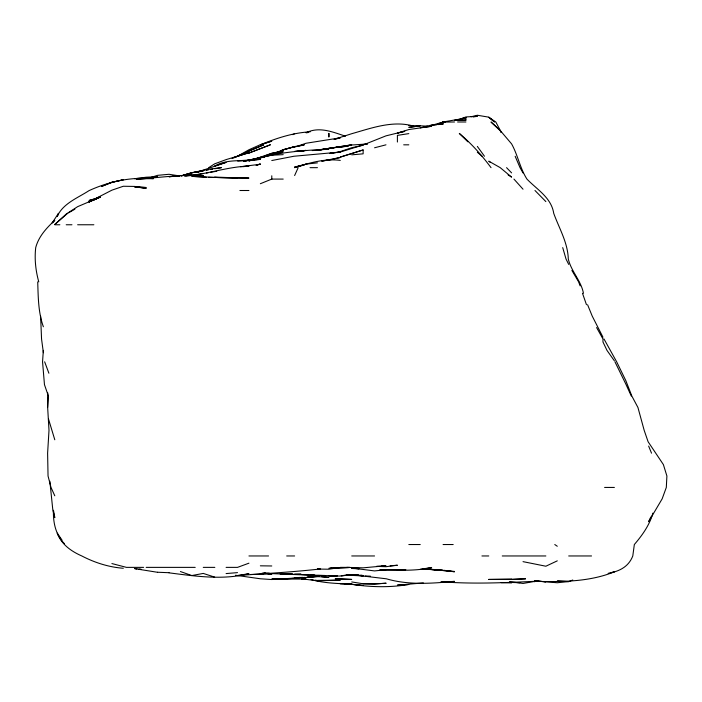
<?xml version="1.0" encoding="UTF-8"?>
<svg xmlns="http://www.w3.org/2000/svg" width="702" height="702" viewBox="0 0 702 702"><rect width="100%" height="100%" fill="white"/><g stroke="black" fill="none" stroke-linecap="round" stroke-linejoin="round"><path stroke-width="1.05" d="M54.791 495.796L51.009 487.434L48.043 476.009L47.613 453.176L49 430.335L47.657 407.493L48.385 396.068L44.463 384.652L42.55 361.811L43.34 350.386M47.797 392.953L47.657 407.493M57.248 216.321C63.119 203.352 77.799 197.938 89.049 190.619L89.303 190.505C109.486 181.344 131.265 176.834 153.422 178.659L134.731 178.747L146.156 177.22L157.573 176.711L154.458 177.316M57.371 216.321L58.477 213.347L51.948 223.21M652.878 513.127C649.517 525.228 642.304 535.187 634.336 544.533L632.792 555.958C628.518 566.988 619.173 571.402 608.151 573.341M294.621 175.544L298.166 167.664M650.859 516.935L648.648 521.691L662.153 498.85L666.312 487.434L666.9 476.009L663.39 464.592L648.104 441.751L644.182 430.335L637.942 407.493L631.853 396.068L625.807 380.589L616.663 361.811L603.992 338.969M437.89 124.596L443.076 124L443.137 121.981L454.501 119.998L465.917 120.112L465.917 117.567L454.501 120.27L465.917 120.112M52.799 222.534L54.791 220.305C46.56 227.957 38.654 236.451 35.714 247.604C34.389 259.126 35.688 270.726 38.768 281.871M67.585 213.347L54.791 224.491L66.207 214.066L77.632 206.66L100.474 196.955L89.049 201.93L111.89 190.172L123.315 186.258L134.731 186.434L146.156 188.443L134.731 186.776L146.156 187.513L134.731 186.951M208.687 167.664L214.672 163.838L226.097 159.617L248.938 152.755L237.513 156.248L248.938 149.754L260.091 144.823L271.779 141.146L260.354 144.823C276.307 138.241 292.962 132.757 310.187 131.809M292.857 134.661L294.621 133.652M68.498 212.829L74.895 209.178M244.164 153.598L248.938 150.939L263.75 144.823L232.055 158.468M92.971 200.447L100.474 196.507L89.049 201.93L100.474 197.095L89.049 200.482L98.394 198.052M557.283 560.854L545.858 566.224L523.025 561.644M274.631 154.019L283.196 150.272L273.683 154.212L283.196 149.798L294.621 146.586L304.308 144.823L298.49 146.27M260.354 183.722L271.779 179.089M572.753 580.01L568.699 581.633L557.283 581.028L568.699 581.546L557.283 582.757L534.441 580.861M454.501 121.981L443.076 122.087L436.416 124.728L443.076 122.069L444.954 122.034M252.053 159.802L263.075 156.599M458.309 119.858L465.917 116.936L477.342 116.313L473.183 116.936M261.381 157.766L271.779 154.186L283.196 151.676L274.894 154.098M294.621 147.166L306.037 143.261L340.294 137.82L335.108 139.242M237.574 156.248L248.938 152.053L237.513 156.248M263.987 156.248L271.779 153.378L280.08 151.614M248.938 563.179L237.513 567.374L226.097 567.374M252.738 159.802L271.779 153.247L282.16 151.167M196.595 172.376L226.097 162.381L214.672 166.102C228.694 157.862 245.147 162.285 260.354 159.301L237.513 160.793L248.938 160.644L260.354 158.661L256.204 159.6M256.283 165.33L260.354 163.996L256.204 165.33M461.767 118.928L465.917 117.567M151.342 177.308L157.573 175.342L168.998 174.289L179.379 175.895M264.426 156.879L266.47 156.248L260.354 157.59M363.136 149.947L340.294 157.099L363.136 149.947L363.136 153.826L351.72 154.844M181.449 175.869L191.83 172.666L203.255 170.823L191.83 172.753L181.449 175.798C194.436 171.736 207.88 169.121 221.393 167.664L214.672 168.743M334.064 139.373L351.72 133.705C371.428 128.141 392.418 120.296 412.969 125.948M340.294 160.398C324.649 158.345 309.345 162.899 294.621 167.646L306.037 164.119L317.453 162.846M200.14 171.56L203.255 170.63L195.99 172.367M337.179 152.615L351.72 147.727L363.136 145.244M443.076 122.087L431.66 125.316L435.81 124.833M243.743 161.162L260.354 157.871L258.275 158.24M186.644 175.728L191.83 174.368L184.565 175.886M244.779 161.004L266.049 156.248L248.938 160.977C274.649 152.299 301.992 150.605 328.878 149.017L320.568 149.833M374.561 147.78L385.977 144.823M243.743 161.232L256.204 158.617M420.235 127.878L431.66 124.974L443.076 124M306.037 164.171L294.621 167.032L303.957 165.172M471.112 116.769L477.342 115.251L488.759 117.155L494.585 121.981L488.759 117.26L495.805 121.981L501.342 132.467M328.878 160.188L340.294 157.467L321.613 161.188M610.231 572.806L614.382 571.823C589.092 582.072 561.284 581.958 534.441 581.335C503.992 582.774 473.56 584.108 443.076 581.905L454.501 581.379C431.827 583.432 408.555 585.31 386.346 578.799L351.72 574.684L341.339 575.684M271.779 160.53L293.91 156.248L340.294 152.036L363.136 144.963L385.977 135.855L404.668 131.283M404.668 131.458L397.402 133.09L408.818 129.554L431.66 126.263L423.35 127.439M195.99 172.438L201.176 171.288M536.521 580.879L534.441 581.344L537.557 580.923L523.025 583.45L509.52 581.554M423.35 582.923L397.402 585.152L408.818 584.468C388.899 587.837 368.471 587.162 348.604 583.792M319.454 568.936L317.453 569.331L319.533 568.971M322.648 161.048L328.878 159.88M206.37 170.253L208.441 169.875M210.521 169.498L212.601 169.121M206.37 173.017L208.441 172.639M210.521 172.271L216.751 171.27M319.533 569.059C292.295 572.086 264.891 573.604 237.513 575.535L248.938 573.683C222.56 580.343 195.489 576.184 168.998 572.841M203.255 173.578L191.83 175.518L185.609 175.877M271.779 155.212L265.637 156.248L271.779 155.221L283.196 154.651M339.259 567.567L328.878 569.225L317.453 569.05M408.818 133.617L397.402 135.381L397.402 142.032M317.453 150.131L351.72 144.823L317.453 150.263L312.267 150.561M348.604 146.051L340.294 147.192L351.72 145.007L367.286 143.989M240.628 166.778L260.354 164.207M419.199 126.079L408.818 127.334L420.235 125.825L427.509 126.184M296.692 577.807L299.807 577.439M294.621 578.062L271.779 579.536L260.354 578.773L235.442 575.245M359.547 144.823L367.286 144.077M334.064 567.988L338.224 567.593M242.708 166.699L248.938 166.111C227.141 166.628 206.291 174.807 184.565 175.86M399.473 569.682L383.897 569.673M305.001 577.395L283.196 579.185L271.779 579.045L306.037 579.089L301.588 578.799L317.453 580.808L340.294 580.142L317.453 580.405M308.117 132.573L306.037 132.748C319.366 126.228 332.669 132.037 345.489 136.197M307.072 577.219L319.533 576.456M226.097 573.578L237.513 572.621M390.128 565.812L397.402 565.224L385.977 566.707L376.632 566.374L384.942 566.163M300.842 573.903L294.621 574.411L281.116 573.885M341.339 575.701L351.72 574.885L363.136 575.719L351.72 574.684L340.294 576.061L328.878 575.833L337.179 575.798M300.842 151.316L303.957 151.079M329.914 568.199L338.224 567.558M146.156 178.527L136.521 179.089C158.801 177.878 180.862 174.228 203.255 175.667L200.14 175.825M349.535 567.514L328.878 568.278M307.072 577.237L317.453 576.561L328.878 577.342L321.613 576.649M329.914 568.427L331.993 568.295M334.064 568.164L348.604 567.567M269.7 573.727L251.009 574.49M317.453 569.129L320.568 568.953M381.827 565.944L385.977 565.751L363.136 567.83L346.762 567.374M379.747 570.024L385.977 569.726L374.561 570.919L351.72 568.023L358.985 568.638M337.179 575.921C312.293 575.228 287.311 574.403 262.434 573.139M314.338 576.377L317.453 576.254L306.037 577.535L294.621 577.641L302.922 577.395M446.191 581.607L441.005 581.616M379.747 570.208C397.086 569.857 414.584 571.498 431.66 567.506L420.235 569.322L431.66 569.296L454.501 571.753L444.12 570.305M292.541 573.885L280.08 573.894M358.985 568.409L351.72 568.48L358.985 568.804M206.37 177.273L191.83 176.377L226.097 177.904L248.938 178.062L208.441 177.334M443.137 121.981L444.989 121.981M457.59 121.981L465.917 121.981M403.685 144.823L408.818 144.823M310.03 167.664L317.453 167.664M237.513 177.904L214.672 177.062M272.236 179.089L283.196 179.089M239.908 190.505L248.938 190.505M54.791 224.763L59.863 224.763M66.207 224.763L71.955 224.763M77.632 224.763L93.866 224.763M604.597 487.434L614.382 487.434M408.818 544.533L420.235 544.533M443.076 544.533L453.185 544.533M248.938 555.958L268.559 555.958M286.679 555.958L294.621 555.958M351.72 555.958L374.561 555.958M481.932 555.958L488.759 555.958M502.255 555.958L545.858 555.958M568.699 555.958L591.54 555.958M143.629 567.374L126.439 567.374L111.89 563.557M146.156 567.374L195.209 567.374M203.255 567.374L214.838 567.374M340.294 567.374L349.736 567.374M317.453 575.386L324.728 575.456M260.354 565.821L271.779 565.97M267.62 573.446L269.7 573.473M346.525 575.166L363.136 575.903M363.136 583.783L374.561 583.967L385.977 583.222L374.561 583.967L363.136 583.783L351.72 581.94M311.074 579.51C328.053 584.503 345.823 583.029 363.136 585.477L345.489 583.713M340.294 583.845L351.72 584.082M511.6 582.476L519.91 582.695M501.219 582.642L511.6 582.923M267.62 573.569L269.7 573.631M365.215 575.973L370.402 576.166M261.39 573.411L271.779 573.832L264.505 573.148L271.779 574.104L263.469 573.122M157.573 572.244L168.998 572.709M408.818 125.456L420.235 125.956M424.394 568.98L431.66 569.296L423.35 568.98L454.501 571.437M294.621 574.096L317.453 575.517M443.076 570.164L431.66 569.541L443.076 570.472M534.441 581.063L545.858 581.774L543.787 581.607M357.95 574.991L351.72 574.561L357.95 575.105M344.454 583.695L351.72 584.204L348.604 583.678M535.477 580.94L541.707 581.44M360.021 575.28L363.136 575.552L361.065 575.263M138.882 568.945L140.962 569.129M267.62 573.165L269.7 573.394M123.315 568.26C108.784 567.181 94.691 562.662 81.801 555.958C71.165 551.281 61.443 544.445 57.239 533.116L62.039 540.145M311.232 574.526L314.338 574.956M355.87 574.552L357.95 574.833M157.573 572.297L134.731 568.655M315.435 580.133L317.453 580.58M214.672 577.114L203.255 573.429L191.83 575.552L180.414 571.542M508.09 174.859L511.6 177.132L500.184 167.629L488.759 161.162L490.452 162.469M554.773 544.533L557.283 546.261M477.342 152.255L482.107 156.248M534.977 190.505L545.858 201.588M506.563 167.664L511.6 172.876M513.943 179.089L523.025 189.207M467.83 141.795L459.292 133.406C471.288 143.445 481.739 155.124 491.031 167.664M477.342 146.411L484.477 156.248M64.4 543.655C55.607 534.819 52.992 522.341 53.466 510.275L54.791 517.62L52.852 510.275L49.851 481.203M614.382 360.819L606.984 350.386L602.965 341.971L602.965 338.969L596.595 327.553M571.893 270.445L578.623 281.871L580.124 285.863M501.21 132.494L500.184 130.669L490.996 121.981L500.184 130.449L511.6 143.892C517.839 155.089 519.971 168.199 526.939 179.089C537.012 189.566 551.351 197.666 553.729 213.347C559.161 228.413 567.813 242.585 568.295 259.029C571.209 271.463 581.081 280.651 583.467 293.287M523.025 172.973L520.033 167.664L515.154 156.248M602.965 337.197L592.234 316.128L587.574 304.712M625.807 384.012L614.952 361.811M568.699 264.408L566.023 259.029L562.706 247.604M626.087 384.652L631.3 396.068M648.648 446.077L651.517 453.176M44.647 361.811L48.894 373.227M582.493 293.287L586.468 304.712M54.791 439.768L48.473 418.91M43.375 326.772C38.206 312.416 38.224 296.937 37.724 281.871M43.375 352.72L41.55 338.969L40.611 316.128M271.779 175.79L271.779 179.019M283.196 149.71L274.631 153.878L283.196 149.798L294.621 146.683L283.196 149.71M270.288 144.823L248.938 153.062L270.288 144.823M111.89 182.274L101.421 186.486L111.89 182.345L123.315 179.738L111.89 182.274M236.565 156.625L233.705 157.757L236.565 156.643M536.433 581.037L534.441 581.677L536.433 581.002M319.445 569.024L317.453 569.436L319.454 569.024M328.878 148.359L317.453 150.263L340.294 146.823L328.878 148.359M525.517 578.799L511.6 579.404L525.517 578.799M340.294 151.983L329.914 153.334L340.294 152.036M180.414 175.597L168.998 176.772L180.414 175.632M306.037 150.368L294.621 151.439L306.037 150.43M203.255 175.491L198.061 175.851L203.255 175.491M405.703 569.682L397.402 570.147L405.703 569.673M263.469 573.885L260.354 573.964L263.469 573.885M511.6 579.229L488.759 579.44L511.6 579.229M328.878 133.406L328.878 136.872L328.878 133.406M340.294 578.931L335.196 578.799L351.72 579.431L340.294 578.931M136.811 568.69L134.731 568.523L136.811 568.752M306.037 579.404L303.176 578.799L306.037 579.413"/></g></svg>
